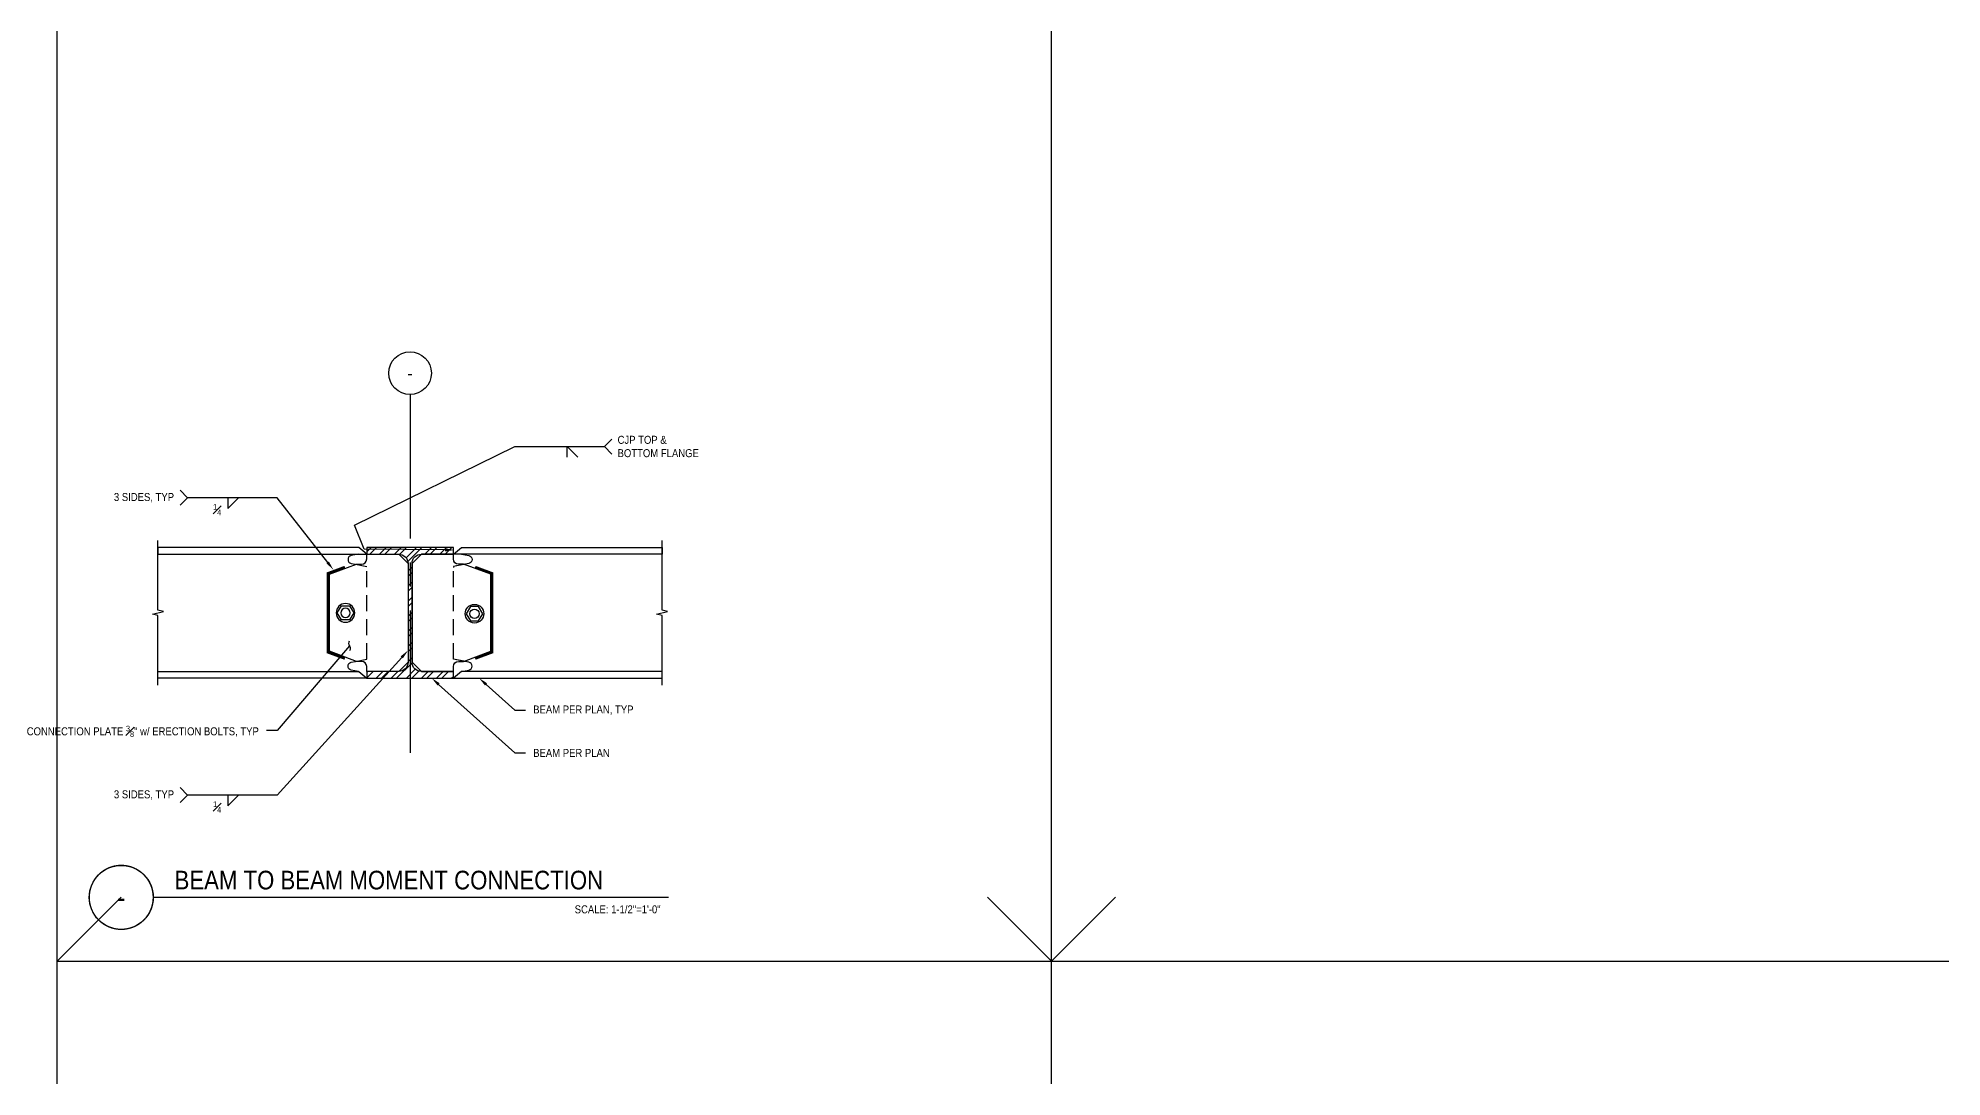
# Model space of a CAD drawing. Header units: inches. Extents: x -16404 to 14624, y -1591 to 16152.
# Drawn here: x -8637.3 to -8458.9, y 7521.2 to 7618.6 of the extents above; entities that cross this region are included whole.
import ezdxf
from ezdxf import colors
from ezdxf.entities.mleader import LeaderData, LeaderLine
from ezdxf.enums import TextEntityAlignment as Align
from ezdxf.math import Vec2, Vec3

# ---------------------------------------------------------------- set-up
doc = ezdxf.new("R2010")
doc.units = ezdxf.units.IN
doc.header["$LTSCALE"] = 24
doc.header["$MEASUREMENT"] = 0
for name, pattern in [('CENTER2', [1.125, 0.75, -0.125, 0.125, -0.125]), ('DASHED2', [0.375, 0.25, -0.125]), ('HIDDEN4', [0.09375, 0.0625, -0.03125])]:
    doc.linetypes.add(name, pattern=pattern)
doc.layers.get('0').update_dxf_attribs({"linetype": 'CONTINUOUS'})
doc.layers.add('S-ANNO-GRID-NONPLOT', color=251, linetype='CONTINUOUS', plot=False)
for name, color, linetype in [('S-ANNO-NOTE', 4, 'CONTINUOUS'), ('S-BREAK', 2, 'CONTINUOUS'), ('S-FASTENERS', 1, 'CONTINUOUS'), ('S-GRID', 1, 'CENTER2'), ('S-NOTE', 4, 'CONTINUOUS'), ('S-STEEL', 4, 'CONTINUOUS'), ('S-TYP DETAIL BLOCKS', 1, 'CONTINUOUS')]:
    doc.layers.add(name, color=color, linetype=linetype)
doc.layers.add('S-HATCH1', color=1, linetype='CONTINUOUS', transparency=0.5)
doc.styles.add('Arial', font='arial.ttf', dxfattribs={"width": 0.85})

# ---------------------------------------------------------------- blocks, each defined once
blk = doc.blocks.new('Se_24x36_DETAILS_GRID')
for p, q in [((0, 7.667), (0, 15.333)), ((7.767, 7.667), (7.767, 15.333)), ((0, 7.667), (0.5, 8.167)), ((7.767, 7.667), (8.267, 8.167)), ((0, 7.667), (7.767, 7.667)), ((0, 0), (0, 7.667)), ((7.767, 7.667), (15.535, 7.667)), ((7.767, 0), (7.767, 7.667))]:
    blk.add_line(p, q)
at = {"linetype": 'DASHED2', "ltscale": 0.5}
blk.add_line((7.767, 7.667), (7.267, 8.167), dxfattribs=at)
blk = doc.blocks.new('*U932')
at = {"const_width": 0.125}
for points in [[(-3, 0, -1), (3, 0, 3.732051)], [(-3, 0, 1), (3, 0, -3.732051)]]:
    blk.add_lwpolyline(points, format="xyb", dxfattribs=at)
blk.add_lwpolyline([(3, 0), (51.31, 0)], dxfattribs=at)
blk.add_circle((0, 0), 3)
at = {"style": 'Arial', "width": 0.85}
for tag, p in [('DWG_TITLE_1', (5, 4.12)), ('DWG_TITLE_2', (5, 1.62))]:
    blk.add_attdef(tag, text='', height=1.75, dxfattribs=at).set_placement(p, align=Align.MIDDLE_LEFT)
blk.add_attdef('#', text='', height=2, dxfattribs=at).set_placement((0, 0), align=Align.MIDDLE_CENTER)
blk.add_attdef('SCALE', text='', height=0.75, dxfattribs=at).set_placement((50.56, -0.75), align=Align.TOP_RIGHT)
blk = doc.blocks.new('*U3377')
blk.add_lwpolyline([(-0.38, 0.66), (-0.77, 0), (-0.38, -0.66), (0.38, -0.66), (0.77, 0), (0.38, 0.66)], close=True)
for radius in [0.875, 0.438]:
    blk.add_circle((0, 0), radius)
blk = doc.blocks.new('_Integral')
at = {"color": 0, "linetype": 'ByBlock', "lineweight": -2}
for centre, start, end in [((0.44, -0.09), 102, 168), ((-0.44, 0.09), 282, 348)]:
    blk.add_arc(centre, 0.454, start, end, dxfattribs=at)
blk = doc.blocks.new('REF GRID')
blk.add_circle((0, 0.25), 0.25)
at = {"style": 'Arial', "width": 0.85}
blk.add_attdef('#', text='', height=0.156, dxfattribs=at).set_placement((0, 0.25), align=Align.MIDDLE_CENTER)
blk = doc.blocks.new('*U930')
at = {"color": 0, "linetype": 'ByBlock'}
blk.add_lwpolyline([(10.19, 0), (0.38, 0), (0.19, -0.78), (-0.19, 0.78), (-0.38, 0), (-10.19, 0)], dxfattribs=at)
blk = doc.blocks.new('*U931')
at = {"color": 0, "linetype": 'ByBlock'}
blk.add_lwpolyline([(10.19, 0), (0.38, 0), (0.19, -0.78), (-0.19, 0.78), (-0.38, 0), (-10.19, 0)], dxfattribs=at)
blk = doc.blocks.new('Se_CONT. HSS COL. BRACING AT JOIST PERPENDICULAR TO WALL')
at = {"layer": 'S-ANNO-NOTE'}
ml = blk.add_multileader_mtext('Standard', dxfattribs=at)
ml.set_content('PLATE w/ FASTENING TO JOIST PER A/-', color=4, style='Arial')
ml.set_leader_properties(color=2)
ml.build(insert=Vec2(0, 0))
ml.multileader.update_dxf_attribs({"dogleg_length": 0.36, "arrow_head_size": 1.3125, "scale": 12})
ctx = ml.context
ctx.base_point, ctx.scale, ctx.char_height, ctx.arrow_head_size, ctx.landing_gap_size, ctx.plane_origin = Vec3(65.66507, 118.36124), 12, 1.125, 1.3125, 1.08, Vec3(19.43367, 439.69606)
notes = []
notes.append((ctx, [(0, (1, 1, 0), (64.16507, 118.36124), (1, 0), 1.5, [(0, [(41.60455, 103.27612)], 0, [])])]))
ctx.mtext.insert, ctx.mtext.width, ctx.mtext.flow_direction = Vec3(66.74507, 118.93333), 13.8827456, 5
ml = blk.add_multileader_mtext('Standard', dxfattribs=at)
ml.set_content('"MSTC28" STRAP ACROSS BREAK IN DOUBLE TOP PLATE (APPLIED ON EITHER SIDE OF PLATES AT CONTRACTOR OPTION)', color=4, style='Arial')
ml.set_leader_properties(color=2)
ml.build(insert=Vec2(0, 0))
ml.multileader.update_dxf_attribs({"dogleg_length": 0.36, "arrow_head_size": 1.3125, "scale": 12})
ctx = ml.context
ctx.base_point, ctx.scale, ctx.char_height, ctx.arrow_head_size, ctx.landing_gap_size, ctx.plane_origin = Vec3(65.66507, 103.36124), 12, 1.125, 1.3125, 1.08, Vec3(9.72698, 387.40124)
notes.append((ctx, [(0, (1, 1, 0), (64.16507, 103.36124), (1, 0), 1.5, [(0, [(54.87337, 95.65112)], 0, [])])]))
ctx.mtext.insert, ctx.mtext.width, ctx.mtext.flow_direction = Vec3(66.74507, 104.08911), 18.3300256, 5
for ctx, leaders in notes:
    for number, flags, end, landing, length, lines in leaders:
        leader = LeaderData()
        leader.index, (leader.has_last_leader_line, leader.has_dogleg_vector, leader.attachment_direction) = number, flags
        leader.last_leader_point, leader.dogleg_vector, leader.dogleg_length = Vec3(end), Vec3(landing), length
        for number, points, colour, breaks in lines:
            line = LeaderLine()
            line.index, line.vertices, line.color, line.breaks = number, Vec3.list(points), colors.encode_raw_color(colour), breaks
            leader.lines.append(line)
        ctx.leaders.append(leader)

msp = doc.modelspace()

# ---------------------------------------------------------------- hatches: boundary and pattern name
at = {"layer": 'S-HATCH1'}
h = msp.add_hatch(dxfattribs=at)
h.set_pattern_fill('STEEL', color=256, scale=8, style=0)
h.set_pattern_definition([(45, (-16639.8403, 5117.0655), (-0.70710678, 0.70710678), []), (45, (-16639.8403, 5117.5655), (-0.70710678, 0.70710678), [])])
edge = h.paths.add_edge_path()
edge.add_line((-8598.3992, 7558.55765), (-8598.3992, 7559.18265))
edge.add_line((-8598.3992, 7559.18265), (-8601.3992, 7559.18265))
edge.add_arc((-8601.3992, 7560.05765), 0.875, 180, 270, ccw=False)
edge.add_line((-8602.2742, 7560.05765), (-8602.2742, 7569.30765))
edge.add_arc((-8601.3992, 7569.30765), 0.875, 90, 180, ccw=False)
edge.add_line((-8601.3992, 7570.18265), (-8598.3992, 7570.18265))
edge.add_line((-8598.3992, 7570.18265), (-8598.3992, 7570.80765))
edge.add_line((-8598.3992, 7570.80765), (-8606.5242, 7570.80765))
edge.add_line((-8606.5242, 7570.80765), (-8606.5242, 7570.18265))
edge.add_line((-8606.5242, 7570.18265), (-8603.5242, 7570.18265))
edge.add_arc((-8603.5242, 7569.30765), 0.875, 0, 90, ccw=False)
edge.add_line((-8602.6492, 7569.30765), (-8602.6492, 7560.05765))
edge.add_arc((-8603.5242, 7560.05765), 0.875, -90, 0, ccw=False)
edge.add_line((-8603.5242, 7559.18265), (-8606.5242, 7559.18265))
edge.add_line((-8606.5242, 7559.18265), (-8606.5242, 7558.55765))
edge.add_line((-8606.5242, 7558.55765), (-8598.3992, 7558.55765))

# ---------------------------------------------------------------- linework, layer by layer
at = {"layer": 'S-ANNO-NOTE'}
for points in [[(-8587.73546, 7579.27427), (-8587.73546, 7580.27427), (-8586.73546, 7579.27427)], [(-8583.53238, 7579.56716), (-8584.23948, 7580.27427), (-8583.53238, 7580.98138)], [(-8624.01603, 7574.76601), (-8623.30892, 7575.47312), (-8624.01603, 7576.18023)], [(-8619.52916, 7575.47312), (-8619.52916, 7574.47312), (-8618.52916, 7575.47312)], [(-8624.01603, 7546.88502), (-8623.30892, 7547.59213), (-8624.01603, 7548.29924)], [(-8619.52916, 7547.59213), (-8619.52916, 7546.59213), (-8618.52916, 7547.59213)]]:
    msp.add_lwpolyline(points, dxfattribs=at)
at = {"layer": 'S-GRID', "color": 1, "linetype": 'CENTER2', "ltscale": 0.75}
msp.add_line((-8602.4617, 7585.15671), (-8602.4617, 7551.54186), dxfattribs=at)
at = {"layer": 'S-STEEL', "color": 2, "linetype": 'HIDDEN4'}
for p, q in [((-8606.5242, 7560.33362), (-8606.5242, 7569.03168)), ((-8598.3992, 7560.33362), (-8598.3992, 7569.03168))]:
    msp.add_line(p, q, dxfattribs=at)
at = {"layer": 'S-STEEL', "linetype": 'ByBlock'}
for p, q in [((-8598.3992, 7569.03168), (-8598.3992, 7568.93265)), ((-8598.3992, 7560.33362), (-8598.3992, 7560.43265))]:
    msp.add_line(p, q, dxfattribs=at)
for points in [[(-8607.2742, 7570.80765), (-8626.0867, 7570.80765), (-8626.0867, 7570.18265), (-8606.5242, 7570.18265)], [(-8597.6492, 7570.80765), (-8578.8367, 7570.80765), (-8578.8367, 7570.18265), (-8598.3992, 7570.18265)], [(-8606.5242, 7558.55765), (-8626.0867, 7558.55765), (-8626.0867, 7559.18265), (-8607.2742, 7559.18265)], [(-8598.3992, 7558.55765), (-8578.8367, 7558.55765), (-8578.8367, 7559.18265), (-8597.6492, 7559.18265)]]:
    msp.add_lwpolyline(points, close=True, dxfattribs=at)
at = {"layer": 'S-STEEL'}
msp.add_lwpolyline([(-8598.3992, 7558.55765), (-8598.3992, 7559.18265), (-8601.3992, 7559.18265, -0.414213562), (-8602.2742, 7560.05765), (-8602.2742, 7569.30765, -0.414213562), (-8601.3992, 7570.18265), (-8598.3992, 7570.18265), (-8598.3992, 7570.80765), (-8606.5242, 7570.80765), (-8606.5242, 7570.18265), (-8603.5242, 7570.18265, -0.414213562), (-8602.6492, 7569.30765), (-8602.6492, 7560.05765, -0.414213562), (-8603.5242, 7559.18265), (-8606.5242, 7559.18265), (-8606.5242, 7558.55765)], format="xyb", close=True, dxfattribs=at)
at = {"layer": 'S-STEEL', "linetype": 'Continuous', "const_width": 0.25}
for points in [[(-8608.56763, 7560.39846), (-8610.1492, 7560.98448), (-8610.1492, 7568.38082), (-8608.56763, 7568.96684)], [(-8596.35577, 7560.39846), (-8594.7742, 7560.98448), (-8594.7742, 7568.38082), (-8596.35577, 7568.96684)]]:
    msp.add_lwpolyline(points, dxfattribs=at)
at = {"layer": 'S-STEEL', "linetype": 'ByBlock'}
for points in [[(-8607.0242, 7560.13265), (-8607.49047, 7560.13265), (-8610.0242, 7561.07147), (-8610.0242, 7568.29383), (-8607.49047, 7569.23265), (-8607.0242, 7569.23265, 0.414213562), (-8606.5242, 7569.73265), (-8606.5242, 7570.18265), (-8603.5242, 7570.18265), (-8602.6492, 7569.30765), (-8602.6492, 7560.05765), (-8603.5242, 7559.18265), (-8606.5242, 7559.18265), (-8606.5242, 7559.63265, 0.414213562)], [(-8597.8992, 7560.13265), (-8597.43293, 7560.13265), (-8594.8992, 7561.07147), (-8594.8992, 7568.29383), (-8597.43293, 7569.23265), (-8597.8992, 7569.23265, -0.414213562), (-8598.3992, 7569.73265), (-8598.3992, 7570.18265), (-8601.3992, 7570.18265), (-8602.2742, 7569.30765), (-8602.2742, 7560.05765), (-8601.3992, 7559.18265), (-8598.3992, 7559.18265), (-8598.3992, 7559.63265, -0.414213562)]]:
    msp.add_lwpolyline(points, format="xyb", close=True, dxfattribs=at)
for points in [[(-8607.29627, 7570.18265), (-8607.97117, 7570.05068, 0.823397701), (-8607.97117, 7569.31462), (-8607.56652, 7569.2355)], [(-8597.62713, 7570.18265), (-8596.95224, 7570.05068, -0.823397701), (-8596.95224, 7569.31462), (-8597.41169, 7569.22478)], [(-8607.29627, 7559.18265), (-8607.97117, 7559.31462, -0.823397701), (-8607.97117, 7560.05068), (-8607.56652, 7560.12981)], [(-8597.62713, 7559.18265), (-8596.95224, 7559.31462, 0.823397701), (-8596.95224, 7560.05068), (-8597.41169, 7560.14052)], [(-8597.62713, 7559.18265), (-8596.95224, 7559.31462, 0.823397701), (-8596.95224, 7560.05068), (-8597.35688, 7560.12981)]]:
    msp.add_lwpolyline(points, format="xyb", dxfattribs=at)
at = {"layer": 'S-STEEL', "color": 2, "linetype": 'HIDDEN4'}
for points in [[(-8607.56652, 7569.2355), (-8606.5242, 7569.03168)], [(-8597.41169, 7569.22478), (-8598.3992, 7569.03168)], [(-8607.56652, 7560.12981), (-8606.5242, 7560.33362)], [(-8597.41169, 7560.14052), (-8598.3992, 7560.33362)]]:
    msp.add_lwpolyline(points, dxfattribs=at)
at = {"layer": 'S-STEEL', "linetype": 'ByBlock'}
for points in [[(-8597.35688, 7569.2355), (-8598.3992, 7569.03168)], [(-8597.35688, 7560.12981), (-8598.3992, 7560.33362)]]:
    msp.add_lwpolyline(points, dxfattribs=at)

# ---------------------------------------------------------------- block references
at = {"layer": 'S-ANNO-GRID-NONPLOT', "xscale": 12, "yscale": 12, "zscale": 12}
msp.add_blockref('Se_24x36_DETAILS_GRID', (-8635.5314, 7440), dxfattribs=at)
at = {"layer": 'S-ANNO-NOTE', "xscale": 8, "yscale": 8, "zscale": 8}
msp.add_blockref('REF GRID', (-8602.4617, 7585.15671), dxfattribs=at).add_auto_attribs({'#': '-'})
at = {"layer": 'S-BREAK', "xscale": 0.6666666666666666, "yscale": 0.6666666666666666, "zscale": 0.6666666666666666, "rotation": 270}
for name, p in [('*U930', (-8626.0867, 7564.68265)), ('*U931', (-8578.8367, 7564.68265))]:
    msp.add_blockref(name, p, dxfattribs=at)
at = {"layer": 'S-FASTENERS', "color": 2, "xscale": -1}
msp.add_blockref('*U3377', (-8608.50794, 7564.67337), dxfattribs=at)
at = {"layer": 'S-FASTENERS', "color": 2}
msp.add_blockref('*U3377', (-8596.41604, 7564.59937), dxfattribs=at)
at = {"layer": 'S-NOTE'}
msp.add_blockref('*U932', (-8629.5314, 7538), dxfattribs=at).add_auto_attribs({'#': '-', 'DWG_TITLE_2': 'BEAM TO BEAM MOMENT CONNECTION', 'SCALE': 'SCALE: 1-1/2"=1\'-0"'})
at = {"layer": 'S-TYP DETAIL BLOCKS'}
msp.add_blockref('Se_CONT. HSS COL. BRACING AT JOIST PERPENDICULAR TO WALL', (-8842.7405, 7446), dxfattribs=at)

# ---------------------------------------------------------------- texts
at = {"layer": 'S-ANNO-NOTE', "char_height": 0.75, "style": 'Arial'}
for s, insert, width, attachment_point in [('CJP TOP & BOTTOM FLANGE', (-8583.00454, 7580.27427), 8.4425806, 4), ('3 SIDES, TYP', (-8624.57844, 7575.47312), 9.7010774, 6), ('\\A1;{\\H0.7x;\\S1#4;}', (-8620.16942, 7574.87336), 2.4380472, 3), ('3 SIDES, TYP', (-8624.57844, 7547.59213), 9.7010774, 6), ('\\A1;{\\H0.7x;\\S1#4;}', (-8620.16942, 7546.99237), 2.4380472, 3)]:
    msp.add_mtext(s, dxfattribs=dict(at, insert=insert, width=width, attachment_point=attachment_point))

# ---------------------------------------------------------------- leaders
at = {"layer": 'S-ANNO-NOTE'}
ml = msp.add_multileader_mtext('Standard', dxfattribs=at)
ml.set_content('', color=4, style='Arial')
ml.set_leader_properties(color=2)
ml.build(insert=Vec2(0, 0))
ml.multileader.update_dxf_attribs({"dogleg_length": 1.21451, "arrow_head_size": 0.875, "scale": 8})
ctx = ml.context
ctx.base_point, ctx.scale, ctx.char_height, ctx.arrow_head_size, ctx.landing_gap_size, ctx.plane_origin = Vec3(-8584.23948, 7580.27427), 8, 0.75, 0.875, 0.72, Vec3(-8599.6651, 7573.24367)
notes = []
notes.append((ctx, [(0, (1, 1, 0), (-8592.63451, 7580.27427), (1, 0), 8.39502, [(1, [(-8598.29136, 7570.57311), (-8606.74676, 7570.65926), (-8607.66502, 7572.90057)], 0, [])])]))
ctx.mtext.insert, ctx.mtext.flow_direction = Vec3(-8583.51948, 7580.64927), 5
ml = msp.add_multileader_mtext('Standard', dxfattribs=at)
ml.set_content('', color=4, style='Arial')
ml.set_leader_properties(color=2)
ml.build(insert=Vec2(0, 0))
ml.multileader.update_dxf_attribs({"dogleg_length": 1.21451, "arrow_head_size": 0.875, "scale": 8})
ctx = ml.context
ctx.base_point, ctx.scale, ctx.char_height, ctx.arrow_head_size, ctx.landing_gap_size, ctx.plane_origin = Vec3(-8624.74892, 7575.47312), 8, 0.75, 0.875, 0.72, Vec3(-8607.8833, 7568.44252)
ctx.text_align_type = 2
notes.append((ctx, [(0, (1, 1, 0), (-8614.9139, 7575.47312), (-1, 0), 8.39502, [(0, [(-8609.64207, 7568.71618)], 0, [])])]))
ctx.mtext.insert, ctx.mtext.alignment, ctx.mtext.flow_direction = Vec3(-8624.02892, 7575.84812), 3, 5
ml = msp.add_multileader_mtext('Standard', dxfattribs=at)
ml.set_content('\\A1;CONNECTION PLATE {\\H0.7x;\\S3#8;}" w/ ERECTION BOLTS, TYP', color=4, style='Arial')
ml.set_leader_properties(color=2)
ml.set_arrow_properties(name='INTEGRAL')
ml.build(insert=Vec2(0, 0))
ml.multileader.update_dxf_attribs({"dogleg_length": 0.36, "arrow_head_size": 0.875, "scale": 8})
ctx = ml.context
ctx.base_point, ctx.scale, ctx.char_height, ctx.arrow_head_size, ctx.landing_gap_size, ctx.plane_origin = Vec3(-8628.8577, 7553.64425), 8, 0.75, 0.875, 0.72, Vec3(-8585.95729, 7858.26633)
ctx.text_align_type = 2
notes.append((ctx, [(0, (1, 1, 0), (-8614.9139, 7553.64425), (-1, 0), 1, [(0, [(-8608.13198, 7561.59508)], 0, [])])]))
ctx.mtext.insert, ctx.mtext.width, ctx.mtext.alignment, ctx.mtext.flow_direction = Vec3(-8616.6339, 7554.09344), 16, 3, 5
ml = msp.add_multileader_mtext('Standard', dxfattribs=at)
ml.set_content('', color=4, style='Arial')
ml.set_leader_properties(color=2)
ml.build(insert=Vec2(0, 0))
ml.multileader.update_dxf_attribs({"dogleg_length": 1.21451, "arrow_head_size": 0.875, "scale": 8})
ctx = ml.context
ctx.base_point, ctx.scale, ctx.char_height, ctx.arrow_head_size, ctx.landing_gap_size, ctx.plane_origin = Vec3(-8624.74892, 7547.59213), 8, 0.75, 0.875, 0.72, Vec3(-8607.8833, 7540.56153)
ctx.text_align_type = 2
notes.append((ctx, [(0, (1, 1, 0), (-8614.9139, 7547.59213), (-1, 0), 8.39502, [(0, [(-8602.6492, 7561.14916)], 0, [])])]))
ctx.mtext.insert, ctx.mtext.alignment, ctx.mtext.flow_direction = Vec3(-8624.02892, 7547.96713), 3, 5
ml = msp.add_multileader_mtext('Standard', dxfattribs=at)
ml.set_content('BEAM PER PLAN', color=4, style='Arial')
ml.set_leader_properties(color=2)
ml.build(insert=Vec2(0, 0))
ml.multileader.update_dxf_attribs({"dogleg_length": 0.125, "arrow_head_size": 0.875, "scale": 8})
ctx = ml.context
ctx.base_point, ctx.scale, ctx.char_height, ctx.arrow_head_size, ctx.landing_gap_size, ctx.plane_origin = Vec3(-8591.63451, 7551.54186), 8, 0.75, 0.875, 0.72, Vec3(-8633.34129, 7849.87668)
notes.append((ctx, [(0, (1, 1, 0), (-8592.63451, 7551.54186), (1, 0), 1, [(0, [(-8600.43045, 7558.55765)], 0, [])])]))
ctx.mtext.insert, ctx.mtext.width, ctx.mtext.flow_direction = Vec3(-8590.91451, 7551.91712), 11.2727313, 5
ml = msp.add_multileader_mtext('Standard', dxfattribs=at)
ml.set_content('BEAM PER PLAN, TYP', color=4, style='Arial')
ml.set_leader_properties(color=2)
ml.build(insert=Vec2(0, 0))
ml.multileader.update_dxf_attribs({"dogleg_length": 0.125, "arrow_head_size": 0.875, "scale": 8})
ctx = ml.context
ctx.base_point, ctx.scale, ctx.char_height, ctx.arrow_head_size, ctx.landing_gap_size, ctx.plane_origin = Vec3(-8591.63451, 7555.54186), 8, 0.75, 0.875, 0.72, Vec3(-8633.34129, 7853.87668)
notes.append((ctx, [(0, (1, 1, 0), (-8592.63451, 7555.54186), (1, 0), 1, [(0, [(-8595.98565, 7558.55765)], 0, [])])]))
ctx.mtext.insert, ctx.mtext.width, ctx.mtext.flow_direction = Vec3(-8590.91451, 7555.99104), 14.7411091, 5
for ctx, leaders in notes:
    for number, flags, end, landing, length, lines in leaders:
        leader = LeaderData()
        leader.index, (leader.has_last_leader_line, leader.has_dogleg_vector, leader.attachment_direction) = number, flags
        leader.last_leader_point, leader.dogleg_vector, leader.dogleg_length = Vec3(end), Vec3(landing), length
        for number, points, colour, breaks in lines:
            line = LeaderLine()
            line.index, line.vertices, line.color, line.breaks = number, Vec3.list(points), colors.encode_raw_color(colour), breaks
            leader.lines.append(line)
        ctx.leaders.append(leader)

doc.saveas('drawing.dxf')
